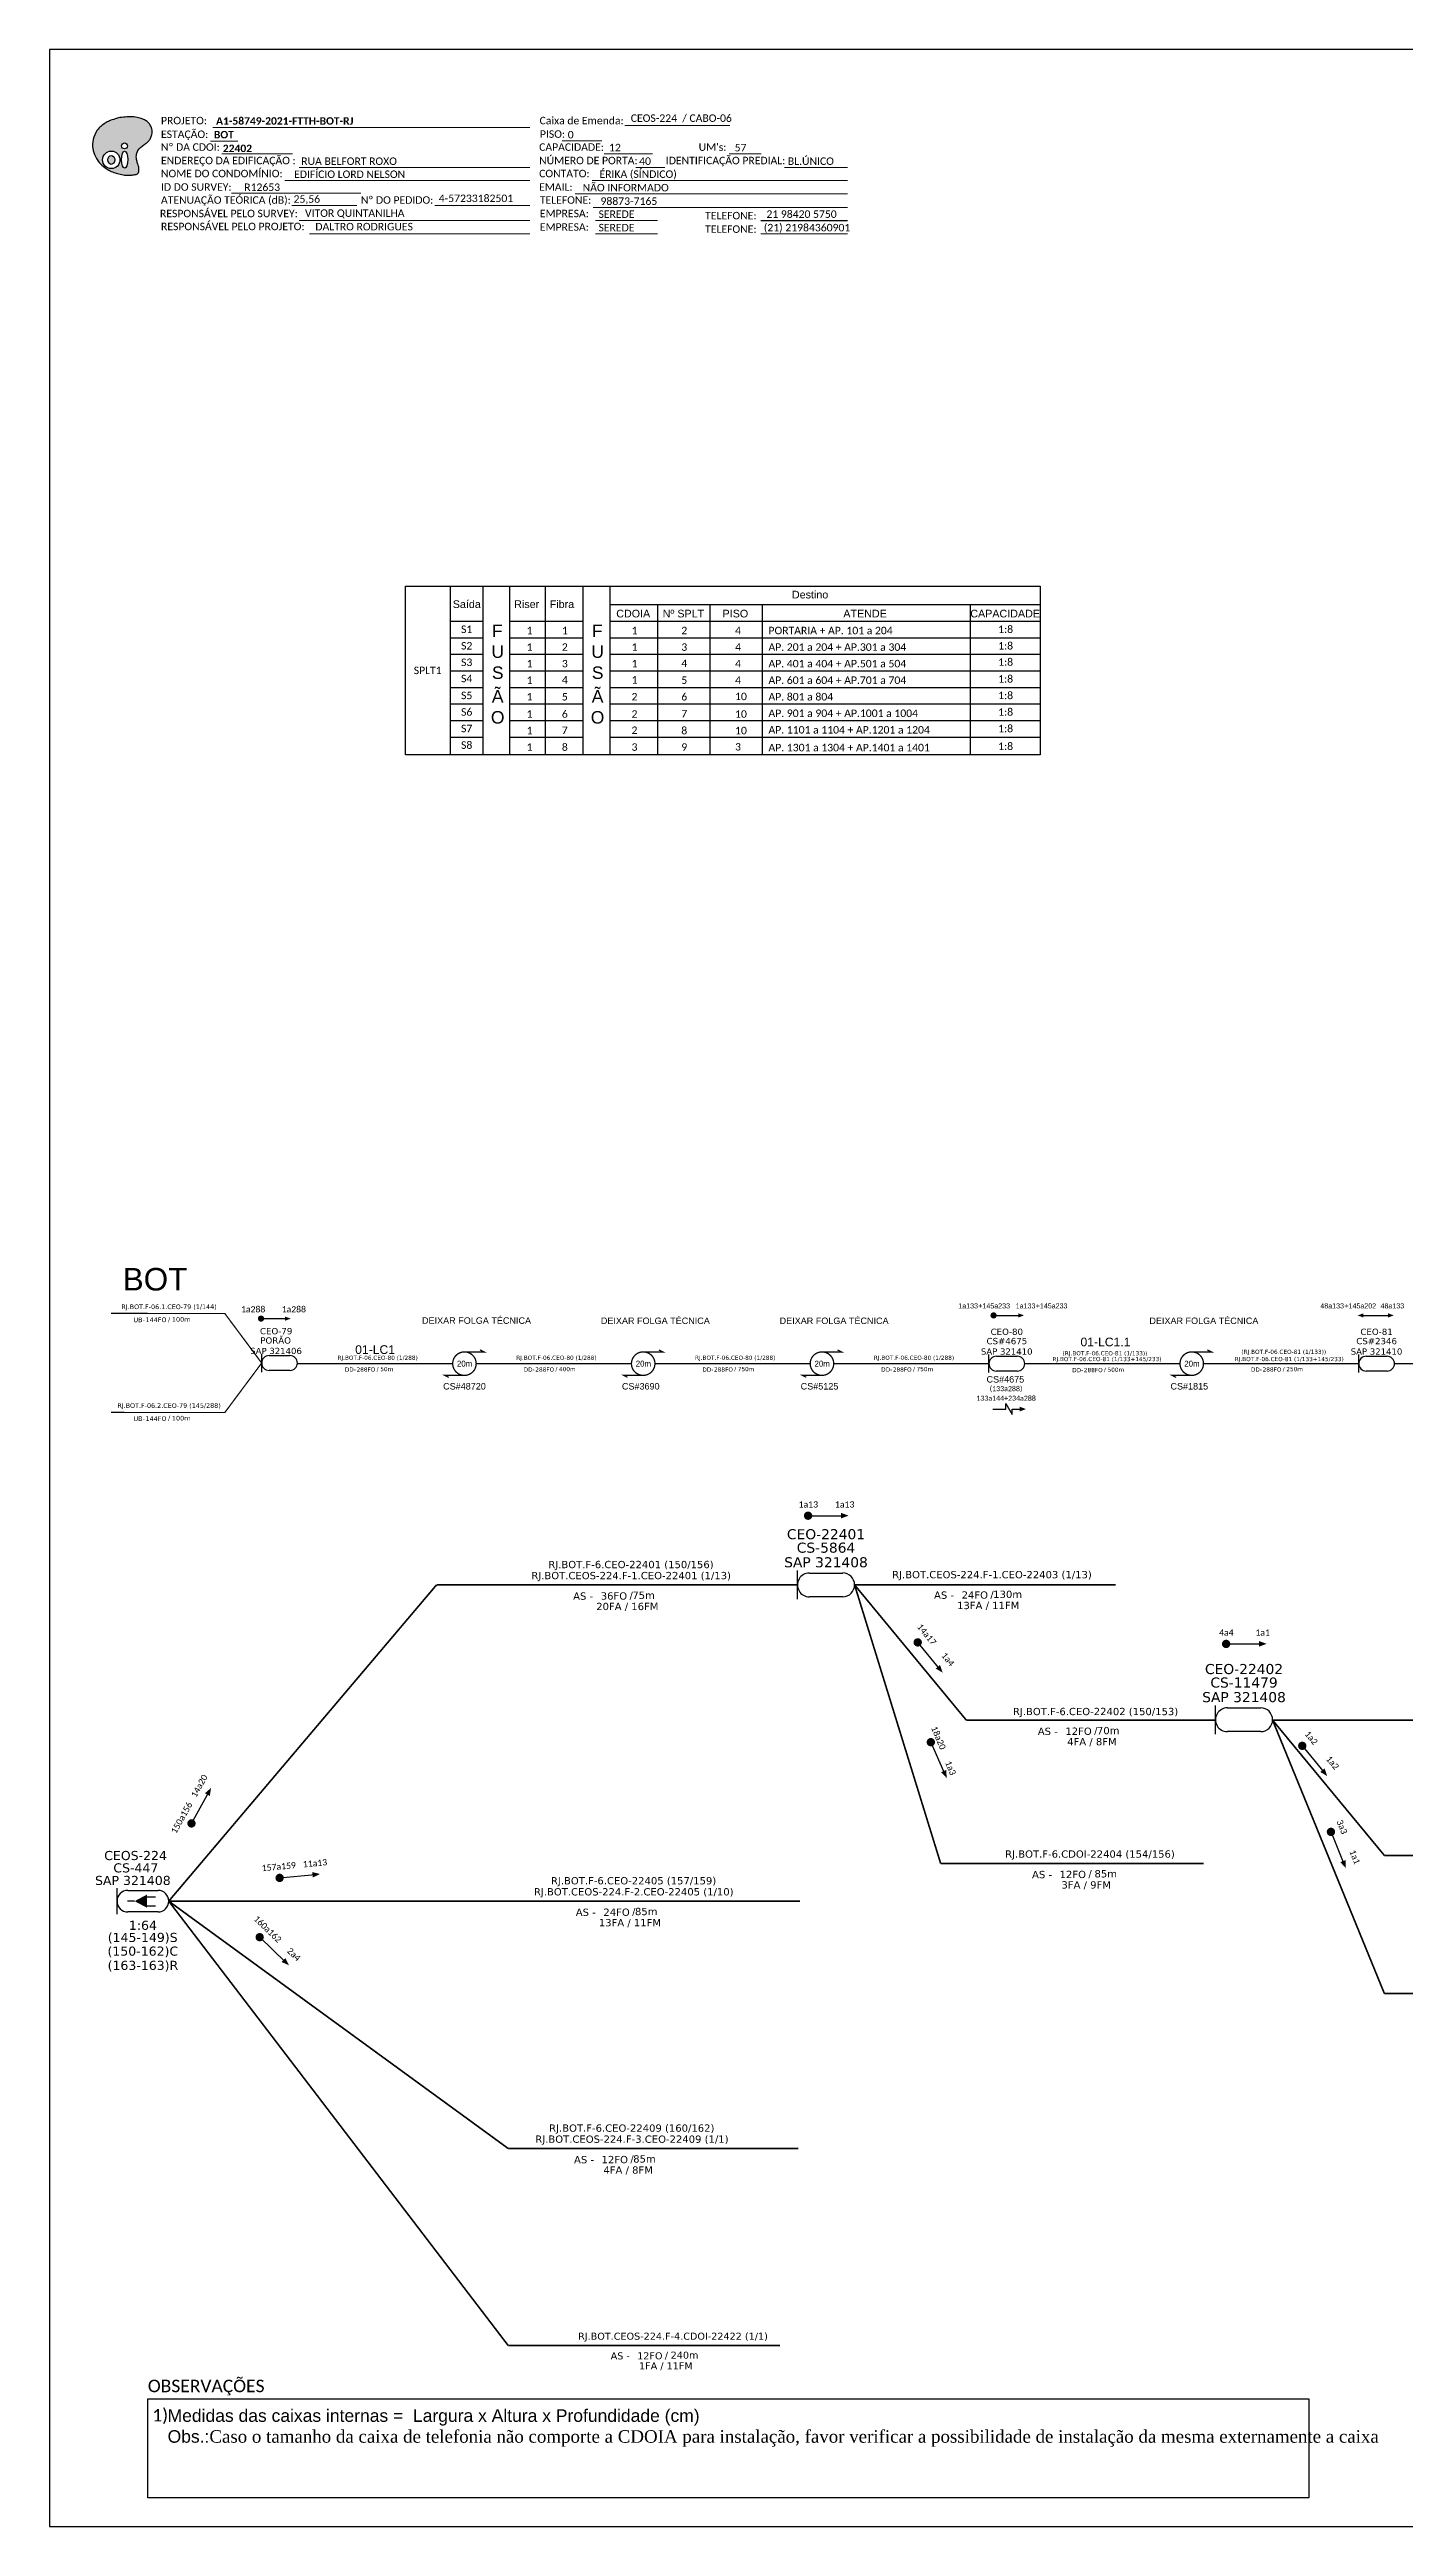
# Model space of a CAD drawing. Header units: metres. Extents: x -1286 to -445, y -500 to 94.
# Drawn here: x -1286 to -961, y -500 to 94 of the extents above; entities that cross this region are included whole.
import ezdxf
from ezdxf.enums import TextEntityAlignment as Align

# ---------------------------------------------------------------- set-up
doc = ezdxf.new("R2010")
doc.units = ezdxf.units.M
doc.linetypes.add('ARILSUPP', pattern=[2.98, 1.42, -0.71, 0.14, -0.71])
for name, color, linetype in [('20.4-CEO', 1, 'Continuous'), ('20.4-CEOS', 1, 'Continuous'), ('20.5-CABO AÉREO', 1, 'Continuous'), ('CABO OPTICO EXISTENTE', 5, 'Continuous'), ('CAP a instalar', 1, 'Continuous'), ('CEO', 1, 'Continuous'), ('LC1', 3, 'Continuous'), ('SETA', 7, 'Continuous')]:
    doc.layers.add(name, color=color, linetype=linetype)
doc.layers.add('40.1-ETIQUETAS', color=1, linetype='Continuous', lineweight=20)
doc.styles.add('ARIAL', font='arial.ttf')
doc.styles.add('siredit', font='verdana.ttf')
doc.styles.add('WMF-Calibri0', font='calibri.ttf')
doc.styles.add('WMF-Calibri1', font='calibrib.ttf')
doc.linetypes.add('FENCELINE1', pattern='A,0.25,-0.1,[133,ltypeshp.shx,S=0.1,R=0,X=-0.1,Y=0],-0.1,1', length=1.45)

# ---------------------------------------------------------------- blocks, each defined once
blk = doc.blocks.new('OI')
h = blk.add_hatch(color=40)
edge = h.paths.add_edge_path()
edge.add_spline(control_points=[(4.35, -0.67), (3.92, -0.99), (3.26, -1.5), (2.81, -2.59), (2.9, -3.5), (3.06, -4.27), (3.31, -4.85), (3.37, -5.39), (3.4, -5.88), (3.2, -6.4), (2.54, -6.61), (1.65, -6.63), (0.55, -6.67), (-0.56, -6.42), (-1.61, -6.14), (-2.77, -5.61), (-3.92, -4.77), (-4.89, -3.7), (-5.34, -2.65), (-5.6, -1.94), (-5.85, -0.96), (-5.71, 0.47), (-5.1, 2.02), (-4.14, 3.02), (-3.3, 3.61), (-2.37, 4.16), (-1.36, 4.44), (-0.56, 4.7), (0.79, 4.85), (2.24, 4.97), (3.79, 4.57), (4.67, 4.21), (5.44, 3.65), (5.76, 2.99), (6.03, 2.21), (6.01, 1.46), (5.72, 0.64), (5.31, 0.08), (4.88, -0.38), (4.51, -0.55), (4.35, -0.67)], knot_values=[0, 0, 0, 0, 1.60434, 2.417191, 3.427595, 4.282808, 4.776746, 5.304182, 5.888771, 6.258406, 6.858137, 7.79129, 8.986195, 10.124242, 11.187857, 12.242908, 13.953784, 15.414161, 16.515391, 17.349188, 17.675853, 19.552021, 21.515531, 22.568638, 23.63245, 24.621084, 25.782718, 26.745347, 27.142653, 29.870543, 31.004649, 31.921532, 32.709589, 33.801391, 34.042471, 35.192333, 35.971461, 36.628871, 37.254359, 37.836911, 37.836911, 37.836911, 37.836911], degree=3, periodic=0)
h.paths.add_polyline_path([(1.13, -0.87, -1), (-0.04, -0.87, -1)], flags=16)
edge = h.paths.add_edge_path(flags=16)
edge.add_ellipse((0.56, -3.59), major_axis=(-0.02, 1.71), ratio=0.361305, start_angle=0, end_angle=360)
h.paths.add_polyline_path([(-0.36, -3.62, -1), (-3.8, -3.62, -1)], flags=16)
edge = h.paths.add_edge_path(flags=0)
edge.add_ellipse((-2.08, -3.62), major_axis=(0, 0.885), ratio=0.758294, start_angle=0, end_angle=360)
at = {"color": 40}
for centre, radius in [((-2.08, -3.62), 1.72), ((0.54, -0.87), 0.587)]:
    blk.add_circle(centre, radius, dxfattribs=at)
blk.add_ellipse((-2.08, -3.62), major_axis=(0, 0.885), ratio=0.758294, start_param=-3.141592653589792, end_param=3.141592653589792, dxfattribs=at)
blk.add_ellipse((0.56, -3.59), major_axis=(-0.02, 1.71), ratio=0.361305, dxfattribs=at)
at = {"color": 40, "start_tangent": (-0.800898, -0.598801), "end_tangent": (-0.800898, -0.598801)}
blk.add_spline([(4.35, -0.67), (3.2, -1.78), (2.9, -2.54), (2.92, -3.55), (3.12, -4.38), (3.28, -4.85), (3.37, -5.37), (3.35, -5.95), (3.2, -6.29), (2.66, -6.55), (1.73, -6.63), (0.54, -6.62), (-0.58, -6.41), (-1.6, -6.11), (-2.56, -5.67), (-3.95, -4.67), (-4.89, -3.56), (-5.37, -2.56), (-5.64, -1.78), (-5.72, -1.46), (-5.63, 0.42), (-4.84, 2.22), (-4.13, 2.99), (-3.27, 3.62), (-2.4, 4.09), (-1.3, 4.47), (-0.37, 4.72), (0.02, 4.77), (2.75, 4.8), (3.85, 4.53), (4.69, 4.16), (5.31, 3.68), (5.85, 2.73), (5.93, 2.5), (5.94, 1.35), (5.67, 0.62), (5.29, 0.08), (4.84, -0.36), (4.35, -0.67)], degree=3, dxfattribs=at)

msp = doc.modelspace()

# ---------------------------------------------------------------- linework, layer by layer
for p, q in [((-1200.73, -34.52), (-1048.62, -34.52)), ((-1200.73, -74.93), (-1200.73, -34.52)), ((-1190.07, -34.52), (-1190.07, -74.93)), ((-1182.19, -34.52), (-1182.19, -74.93)), ((-1175.72, -74.93), (-1175.72, -34.52)), ((-1167.26, -34.52), (-1167.26, -74.93)), ((-1158.25, -34.52), (-1158.25, -74.93)), ((-1151.77, -34.52), (-1151.77, -74.93)), ((-1048.62, -34.52), (-1048.62, -74.93)), ((-1151.77, -38.93), (-1048.62, -38.93)), ((-1140.37, -38.93), (-1140.37, -74.93)), ((-1127.79, -38.93), (-1127.79, -74.93)), ((-1115.25, -38.93), (-1115.25, -74.93)), ((-1065.41, -38.93), (-1065.41, -74.93)), ((-1190.07, -42.9), (-1182.19, -42.9)), ((-1190.07, -46.87), (-1182.19, -46.87)), ((-1175.72, -42.9), (-1158.25, -42.9)), ((-1175.72, -46.87), (-1158.25, -46.87)), ((-1151.77, -42.9), (-1048.62, -42.9)), ((-1151.77, -46.87), (-1048.62, -46.87)), ((-1190.07, -50.84), (-1182.19, -50.84)), ((-1175.72, -50.84), (-1158.25, -50.84)), ((-1151.77, -50.84), (-1048.62, -50.84)), ((-1190.07, -54.81), (-1182.19, -54.81)), ((-1190.07, -58.77), (-1182.19, -58.77)), ((-1175.72, -54.81), (-1158.25, -54.81)), ((-1175.72, -58.77), (-1158.25, -58.77)), ((-1151.77, -54.81), (-1048.62, -54.81)), ((-1151.77, -58.77), (-1048.62, -58.77)), ((-1190.07, -62.74), (-1182.19, -62.74)), ((-1175.72, -62.74), (-1158.25, -62.74)), ((-1151.77, -62.74), (-1048.62, -62.74)), ((-1190.07, -66.71), (-1182.19, -66.71)), ((-1190.07, -70.68), (-1182.19, -70.68)), ((-1175.72, -66.71), (-1158.25, -66.71)), ((-1175.72, -70.68), (-1158.25, -70.68)), ((-1151.77, -66.71), (-1048.62, -66.71)), ((-1151.77, -70.68), (-1048.62, -70.68)), ((-1048.62, -74.93), (-1200.73, -74.93))]:
    msp.add_line(p, q)
at = {"color": 0}
for p, q in [((-1262.5, -469.23), (-984.25, -469.23)), ((-1262.5, -492.93), (-1262.5, -469.23)), ((-984.25, -469.23), (-984.25, -492.93)), ((-984.25, -492.93), (-1262.5, -492.93))]:
    msp.add_line(p, q, dxfattribs=at)
msp.add_lwpolyline([(-1286.07, -499.81), (-445.07, -499.81), (-445.07, 94.19), (-1286.07, 94.19)], close=True)
at = {"color": 7, "lineweight": 0}
for points in [[(-1247.47, 72.24), (-1240.92, 72.24)], [(-1246.96, 75.52), (-1170.98, 75.52)], [(-1163.19, 72.28), (-1153.71, 72.28)], [(-1148.15, 76.01), (-1123.01, 76.01)], [(-1244.81, 69.17), (-1227.84, 69.17)], [(-1226.24, 65.93), (-1170.98, 65.93)], [(-1153.14, 69.17), (-1141.52, 69.17)], [(-1145.56, 65.93), (-1138.61, 65.93)], [(-1123.2, 69.17), (-1115.53, 69.17)], [(-1109.86, 65.93), (-1094.82, 65.93)], [(-1242.49, 59.75), (-1211.44, 59.75)], [(-1229.65, 62.82), (-1170.98, 62.82)], [(-1160.06, 59.58), (-1094.8, 59.58)], [(-1156.02, 62.82), (-1094.8, 62.82)], [(-1227.96, 56.79), (-1212.45, 56.79)], [(-1193.73, 56.79), (-1170.96, 56.79)], [(-1155.78, 56.34), (-1094.8, 56.34)], [(-1226.24, 53.23), (-1170.98, 53.23)], [(-1223.75, 49.99), (-1170.98, 49.99)], [(-1155.17, 53.23), (-1140.37, 53.23)], [(-1155.17, 49.99), (-1140.37, 49.99)], [(-1115.57, 49.99), (-1094.8, 49.99)]]:
    msp.add_lwpolyline(points, dxfattribs=at)
at = {"color": 7}
for points in [[(-1115.57, 53.23), (-1094.8, 53.23)], [(-1059.78, -209.38), (-1053.84, -209.38)], [(-971.14, -209.38), (-965.2, -209.38)], [(-1056.88, -231.85), (-1056.88, -230.53), (-1055.31, -233.16), (-1055.31, -231.85)]]:
    msp.add_lwpolyline(points, dxfattribs=at)
for points, const_width in [([(-1235.75, -210.15, 1), (-1235.01, -210.15, 1)], 0.744), ([(-1060.15, -209.38, 1), (-1059.41, -209.38, 1)], 0.744), ([(-1186.62, -218.13, 1.000012), (-1186.62, -223.76, 0.999978)], 0.313), ([(-1143.77, -218.13, 1.000012), (-1143.77, -223.76, 0.999978)], 0.313), ([(-1100.92, -218.13, 1.000012), (-1100.92, -223.76, 0.999978)], 0.313), ([(-1012.28, -218.13, 1.000012), (-1012.28, -223.76, 0.999978)], 0.313), ([(-1252.29, -331.64, 1), (-1251.81, -330.77, 1)], 0.999), ([(-1231.41, -344.32, 1), (-1230.42, -344.22, 1)], 0.999), ([(-1236.06, -358.14, 1), (-1235.34, -358.83, 1)], 0.999)]:
    msp.add_lwpolyline(points, format="xyb", close=True, dxfattribs=dict(at, const_width=const_width))
at = {"color": 7, "const_width": 0.293}
for points in [[(-1186.62, -218.13), (-1181.93, -218.13), (-1182.87, -217.66)], [(-1143.77, -218.13), (-1139.08, -218.13), (-1140.02, -217.66)], [(-1100.92, -218.13), (-1096.23, -218.13), (-1097.17, -217.66)], [(-1012.28, -218.13), (-1007.59, -218.13), (-1008.53, -217.66)], [(-1186.62, -223.76), (-1191.31, -223.76), (-1190.37, -224.23)], [(-1143.77, -223.76), (-1148.46, -223.76), (-1147.52, -224.23)], [(-1100.92, -223.76), (-1105.61, -223.76), (-1104.67, -224.23)], [(-1012.28, -223.76), (-1016.97, -223.76), (-1016.03, -224.23)]]:
    msp.add_lwpolyline(points, dxfattribs=at)
for points, const_width in [([(-1104.74, -257.41, 1), (-1103.74, -257.41, 1)], 0.999), ([(-1078.16, -287.33, 1), (-1077.78, -288.26, 1)], 1), ([(-1004.54, -288.16, 1), (-1003.54, -288.16, 1)], 0.999), ([(-1075.02, -311.27, 1), (-1074.63, -312.19, 1)], 1), ([(-986.1, -312.21, 1), (-985.47, -312.98, 1)], 1), ([(-979.1, -332.77, 1), (-978.72, -333.69, 1)], 1)]:
    msp.add_lwpolyline(points, format="xyb", close=True, dxfattribs=dict(const_width=const_width))
at = {"layer": '20.4-CEO', "color": 7}
for p, q in [((-1233.43, -219.02), (-1228.44, -219.02)), ((-1228.44, -222.58), (-1233.43, -222.58))]:
    msp.add_line(p, q, dxfattribs=at)
at = {"layer": '20.4-CEO', "color": 7, "const_width": 0.298}
for points in [[(-1271.32, -208.9), (-1244.05, -208.93), (-1235.22, -220.8)], [(-1271.32, -232.65), (-1244.05, -232.66), (-1235.22, -220.8)]]:
    msp.add_lwpolyline(points, dxfattribs=at)
at = {"layer": '20.4-CEO', "color": 7}
msp.add_lwpolyline([(-1235.22, -222.95), (-1235.22, -218.65)], dxfattribs=at)
for centre, start, end in [((-1233.43, -220.8), 90, 270), ((-1228.44, -220.8), 270, 90)]:
    msp.add_arc(centre, 1.78, start, end, dxfattribs=at)
at = {"layer": '20.4-CEOS', "color": 7}
for p, q in [((-1059.1, -219.16), (-1054.1, -219.16)), ((-970.46, -219.16), (-965.46, -219.16)), ((-1054.1, -222.72), (-1059.1, -222.72)), ((-965.46, -222.72), (-970.46, -222.72)), ((-1267.3, -347.27), (-1260.07, -347.27)), ((-1260.07, -352.42), (-1267.3, -352.42))]:
    msp.add_line(p, q, dxfattribs=at)
for points in [[(-1060.88, -223.09), (-1060.88, -218.79)], [(-972.24, -223.09), (-972.24, -218.79)], [(-1269.88, -352.95), (-1269.88, -346.74)], [(-1265.68, -349.85), (-1267.42, -349.85)], [(-1262.83, -348.82), (-1260.64, -348.82)], [(-1262.83, -350.97), (-1260.64, -350.97)]]:
    msp.add_lwpolyline(points, dxfattribs=at)
msp.add_lwpolyline([(-1265.68, -349.85, 0, 3.18, 0), (-1262.7, -349.85, 3.18, 3.18, 0)], format="xyseb", dxfattribs=at)
for centre, radius, start, end in [((-1059.1, -220.94), 1.78, 90, 270), ((-1054.1, -220.94), 1.78, 270, 90), ((-970.46, -220.94), 1.78, 90, 270), ((-965.46, -220.94), 1.78, 270, 90), ((-1267.3, -349.85), 2.58, 90, 270), ((-1260.07, -349.85), 2.58, 270, 90)]:
    msp.add_arc(centre, radius, start, end, dxfattribs=at)
at = {"layer": '20.5-CABO AÉREO', "color": 7, "ltscale": 8, "const_width": 0.298}
for points in [[(-1226.66, -220.94), (-1189.44, -220.94)], [(-1183.81, -220.94), (-1146.58, -220.94)], [(-1140.96, -220.94), (-1103.73, -220.94)], [(-1098.1, -220.94), (-1060.88, -220.94)], [(-1052.32, -220.94), (-1015.09, -220.94)], [(-1009.46, -220.94), (-972.24, -220.94)], [(-963.68, -220.94), (-926.46, -220.94)]]:
    msp.add_lwpolyline(points, dxfattribs=at)
at = {"layer": 'CAP a instalar', "color": 7, "linetype": 'Continuous'}
for p, q in [((-1106.79, -277.44), (-1106.79, -270.57)), ((-1103.94, -271.16), (-1095.95, -271.16)), ((-1095.95, -276.85), (-1103.94, -276.85))]:
    msp.add_line(p, q, dxfattribs=at)
at = {"layer": 'CAP a instalar', "color": 5, "linetype": 'Continuous'}
for p, q in [((-1006.59, -309.78), (-1006.59, -302.91)), ((-1003.74, -303.5), (-995.75, -303.5)), ((-995.75, -309.19), (-1003.74, -309.19))]:
    msp.add_line(p, q, dxfattribs=at)
at = {"layer": 'CAP a instalar', "color": 7, "linetype": 'FENCELINE1', "ltscale": 6, "const_width": 0.4}
for points in [[(-1193.31, -274.01), (-1257.5, -349.85)], [(-1193.31, -274.01), (-1106.79, -274.01)], [(-1093.1, -274), (-1072.47, -340.79)], [(-1093.1, -274.01), (-1030.51, -274)], [(-1093.1, -274.01), (-1066.31, -306.45)], [(-1066.31, -306.45), (-1006.59, -306.45)], [(-992.9, -306.44), (-966.11, -338.88)], [(-992.9, -306.44), (-910.77, -306.44)], [(-1072.47, -340.79), (-1009.39, -340.79)], [(-966.11, -338.88), (-910.76, -338.88)], [(-1257.5, -349.85), (-1106.17, -349.84)], [(-1257.5, -349.85), (-1176.13, -456.41)], [(-1176.13, -409.16), (-1257.5, -349.85)], [(-1176.13, -409.16), (-1106.6, -409.16)], [(-1176.13, -456.41), (-1110.98, -456.41)]]:
    msp.add_lwpolyline(points, dxfattribs=at)
at = {"layer": 'CAP a instalar', "linetype": 'FENCELINE1', "ltscale": 6, "const_width": 0.4}
msp.add_lwpolyline([(-992.9, -306.44), (-966.11, -371.98)], dxfattribs=at)
at = {"layer": 'CAP a instalar', "color": 1, "linetype": 'FENCELINE1', "ltscale": 6, "const_width": 0.4}
msp.add_lwpolyline([(-966.11, -371.98), (-910.76, -371.98)], dxfattribs=at)
at = {"layer": 'CAP a instalar', "color": 7, "linetype": 'Continuous'}
for centre, start_param, end_param in [((-1103.94, -274.01), 6.283185, 9.424778), ((-1095.95, -274), 3.141593, 6.283185)]:
    msp.add_ellipse(centre, major_axis=(0, 2.85), ratio=1, start_param=start_param, end_param=end_param, dxfattribs=at)
at = {"layer": 'CAP a instalar', "color": 5, "linetype": 'Continuous'}
for centre, start_param, end_param in [((-1003.74, -306.35), 6.283185, 9.424778), ((-995.75, -306.34), 3.141593, 6.283185)]:
    msp.add_ellipse(centre, major_axis=(0, 2.85), ratio=1, start_param=start_param, end_param=end_param, dxfattribs=at)
at = {"layer": 'SETA', "color": 7}
for points in [[(-1235.38, -210.15), (-1228.9, -210.15)], [(-1059.97, -231.85), (-1056.88, -231.85)], [(-1055.31, -231.85), (-1052.93, -231.85)], [(-1252.05, -331.2), (-1247.89, -323.69)], [(-1230.91, -344.27), (-1222.37, -343.47)], [(-1235.7, -358.48), (-1229.52, -364.44)]]:
    msp.add_lwpolyline(points, dxfattribs=at)
at = {"layer": 'SETA'}
for points in [[(-1104.24, -257.41), (-1095.66, -257.41)], [(-1078.18, -287.54), (-1072.71, -294.18)], [(-1004.04, -288.16), (-995.46, -288.16)], [(-1074.95, -311.43), (-1071.75, -318.66)], [(-985.99, -312.35), (-980.53, -318.99)], [(-979.03, -332.93), (-975.79, -340.89)]]:
    msp.add_lwpolyline(points, dxfattribs=at)
at = {"layer": 'SETA', "color": 7}
for points in [[(-1229.62, -209.66), (-1228.25, -210.14), (-1229.61, -210.65)], [(-1053.84, -208.88), (-1052.47, -209.37), (-1053.84, -209.88)], [(-971.14, -209.88), (-972.51, -209.39), (-971.14, -208.88)], [(-965.2, -208.88), (-963.84, -209.37), (-965.2, -209.88)], [(-1053.5, -231.29), (-1052, -231.84), (-1053.5, -232.39)], [(-1248.82, -323.97), (-1247.35, -322.69), (-1247.65, -324.61)], [(-1223.12, -342.86), (-1221.23, -343.35), (-1222.99, -344.18)], [(-1229.54, -363.48), (-1228.69, -365.22), (-1230.47, -364.43)]]:
    msp.add_solid(points, dxfattribs=at)
at = {"layer": 'SETA'}
for points in [[(-1096.35, -256.73), (-1094.52, -257.4), (-1096.35, -258.06)], [(-996.15, -287.48), (-994.32, -288.14), (-996.15, -288.81)], [(-1072.63, -293.22), (-1071.98, -295.05), (-1073.66, -294.06)], [(-1071.14, -318.39), (-1071.01, -320.34), (-1072.36, -318.93)], [(-980.44, -318.02), (-979.8, -319.86), (-981.47, -318.87)], [(-975.42, -340), (-975.34, -341.95), (-976.65, -340.5)]]:
    msp.add_solid(points, dxfattribs=at)

# ---------------------------------------------------------------- block references
at = {"color": 7, "xscale": 1.213923925163967, "yscale": 1.213923925163967, "zscale": 1.213923925163967, "rotation": 0.1532896023949059}
msp.add_blockref('OI', (-1268.76, 72.14), dxfattribs=at)

# ---------------------------------------------------------------- texts
at = {"color": 7, "lineweight": 0, "style": 'WMF-Calibri0'}
for s, height, p in [('PROJETO:', 1.793, (-1259.36, 76.26)), ('Caixa de Emenda:', 1.7927, (-1168.6, 76.26)), ('ESTAÇÃO:', 1.793, (-1259.36, 72.98)), ('Nº DA CDOI:', 1.7927, (-1259.36, 69.91)), ('CAPACIDADE:', 1.7927, (-1168.71, 69.91)), ('PISO:', 1.793, (-1168.53, 73.03)), ("UM's:", 1.793, (-1130.47, 69.91)), ('ENDEREÇO DA EDIFICAÇÃO :', 1.7927, (-1259.36, 66.68)), ('NOME DO CONDOMÍNIO:', 1.7927, (-1259.36, 63.56)), ('CONTATO:', 1.793, (-1168.71, 63.56)), ('NÚMERO DE PORTA:', 1.7927, (-1168.71, 66.68)), ('IDENTIFICAÇÃO PREDIAL:', 1.7927, (-1138.34, 66.68)), ('ATENUAÇÃO TEÓRICA (dB):', 1.7927, (-1259.36, 57.21)), ('ID DO SURVEY:', 1.7927, (-1259.36, 60.33)), ('EMAIL:', 1.793, (-1168.71, 60.33)), ('RESPONSÁVEL PELO SURVEY:', 1.7927, (-1259.6, 53.98)), ('Nº DO PEDIDO:', 1.7927, (-1211.44, 57.21)), ('TELEFONE:', 1.793, (-1168.53, 57.21)), ('EMPRESA:', 1.793, (-1168.53, 53.98)), ('TELEFONE:', 1.793, (-1128.93, 53.47)), ('RESPONSÁVEL PELO PROJETO:', 1.7927, (-1259.36, 50.87)), ('EMPRESA:', 1.793, (-1168.53, 50.74)), ('TELEFONE:', 1.793, (-1128.93, 50.24))]:
    msp.add_text(s, height=height, dxfattribs=at).set_placement(p)
at = {"color": 7}
for s, height, style, p in [('A1-58749-2021-FTTH-BOT-RJ', 1.7927, 'WMF-Calibri1', (-1246.16, 76.17)), ('CEOS-224  / CABO-06', 1.7927, 'WMF-Calibri0', (-1146.75, 76.85)), ('BOT', 1.793, 'WMF-Calibri1', (-1246.68, 72.89)), ('0', 1.79, 'WMF-Calibri0', (-1161.84, 72.88)), ('12', 1.793, 'WMF-Calibri0', (-1151.96, 69.79)), ('57', 1.793, 'WMF-Calibri0', (-1121.85, 69.77)), ('EDIFÍCIO LORD NELSON', 1.7927, 'WMF-Calibri0', (-1227.45, 63.39)), ('RUA BELFORT ROXO ', 1.7927, 'WMF-Calibri0', (-1225.73, 66.52)), ('ÉRIKA (SÍNDICO)', 1.7927, 'WMF-Calibri0', (-1154.25, 63.42)), ('40', 1.793, 'WMF-Calibri0', (-1144.74, 66.53)), ('BL.ÚNICO', 1.793, 'WMF-Calibri0', (-1109.1, 66.53)), ('R12653', 1.793, 'WMF-Calibri0', (-1239.4, 60.28)), ('4-57233182501', 1.7927, 'WMF-Calibri0', (-1192.78, 57.62)), ('NÃO INFORMADO', 1.7927, 'WMF-Calibri0', (-1158.28, 60.18)), ('25,56', 1.793, 'WMF-Calibri0', (-1227.58, 57.45)), ('VITOR QUINTANILHA', 1.7927, 'WMF-Calibri0', (-1224.84, 54.07)), ('SEREDE', 1.793, 'WMF-Calibri0', (-1154.47, 53.83)), ('98873-7165', 1.793, 'WMF-Calibri0', (-1154, 56.94)), (' 21 98420 5750', 1.7927, 'WMF-Calibri0', (-1114.86, 53.83)), ('DALTRO RODRIGUES', 1.7927, 'WMF-Calibri0', (-1222.35, 50.83)), ('SEREDE', 1.793, 'WMF-Calibri0', (-1154.47, 50.59)), ('(21) 21984360901', 1.7927, 'WMF-Calibri0', (-1114.86, 50.59)), ('1', 1.79, 'WMF-Calibri0', (-1171.72, -46.03)), ('1', 1.79, 'WMF-Calibri0', (-1163.26, -46.03)), ('1', 1.79, 'WMF-Calibri0', (-1146.56, -46.03)), ('2', 1.79, 'WMF-Calibri0', (-1134.63, -46.03)), ('4', 1.79, 'WMF-Calibri0', (-1121.75, -46.03)), ('PORTARIA + AP. 101 a 204', 1.7927, 'WMF-Calibri0', (-1113.74, -46.03)), ('1', 1.79, 'WMF-Calibri0', (-1171.72, -50)), ('1', 1.79, 'WMF-Calibri0', (-1171.72, -53.97)), ('2', 1.79, 'WMF-Calibri0', (-1163.26, -50)), ('3', 1.79, 'WMF-Calibri0', (-1163.26, -53.97)), ('1', 1.79, 'WMF-Calibri0', (-1146.56, -50)), ('1', 1.79, 'WMF-Calibri0', (-1146.56, -53.97)), ('4', 1.79, 'WMF-Calibri0', (-1134.63, -53.89)), ('3', 1.79, 'WMF-Calibri0', (-1134.63, -50)), ('4', 1.79, 'WMF-Calibri0', (-1121.75, -50)), ('4', 1.79, 'WMF-Calibri0', (-1121.75, -53.97)), ('AP. 201 a 204 + AP.301 a 304', 1.7927, 'WMF-Calibri0', (-1113.74, -50)), ('AP. 401 a 404 + AP.501 a 504', 1.7927, 'WMF-Calibri0', (-1113.74, -53.97)), ('1', 1.79, 'WMF-Calibri0', (-1171.72, -57.94)), ('4', 1.79, 'WMF-Calibri0', (-1163.26, -57.86)), ('1', 1.79, 'WMF-Calibri0', (-1146.56, -57.86)), ('5', 1.79, 'WMF-Calibri0', (-1134.63, -57.94)), ('4', 1.79, 'WMF-Calibri0', (-1121.75, -57.94)), ('AP. 601 a 604 + AP.701 a 704', 1.7927, 'WMF-Calibri0', (-1113.74, -57.94)), ('1', 1.79, 'WMF-Calibri0', (-1171.72, -61.91)), ('1', 1.79, 'WMF-Calibri0', (-1171.72, -66.05)), ('5', 1.79, 'WMF-Calibri0', (-1163.26, -61.91)), ('6', 1.79, 'WMF-Calibri0', (-1163.26, -66.05)), ('2', 1.79, 'WMF-Calibri0', (-1146.56, -61.91)), ('2', 1.79, 'WMF-Calibri0', (-1146.56, -66.05)), ('6', 1.79, 'WMF-Calibri0', (-1134.63, -61.91)), ('7', 1.79, 'WMF-Calibri0', (-1134.63, -65.97)), ('10', 1.793, 'WMF-Calibri0', (-1121.75, -61.83)), ('10', 1.793, 'WMF-Calibri0', (-1121.75, -66.05)), ('AP. 801 a 804', 1.7927, 'WMF-Calibri0', (-1113.74, -61.91)), ('AP. 901 a 904 + AP.1001 a 1004', 1.7927, 'WMF-Calibri0', (-1113.74, -65.87)), ('1', 1.79, 'WMF-Calibri0', (-1171.72, -70.02)), ('7', 1.79, 'WMF-Calibri0', (-1163.26, -69.94)), ('2', 1.79, 'WMF-Calibri0', (-1146.56, -69.94)), ('8', 1.79, 'WMF-Calibri0', (-1134.63, -70.02)), ('10', 1.793, 'WMF-Calibri0', (-1121.75, -70.02)), ('AP. 1101 a 1104 + AP.1201 a 1204', 1.7927, 'WMF-Calibri0', (-1113.74, -69.84)), ('1', 1.79, 'WMF-Calibri0', (-1171.72, -73.98)), ('8', 1.79, 'WMF-Calibri0', (-1163.26, -73.98)), ('3', 1.79, 'WMF-Calibri0', (-1146.56, -73.98)), ('9', 1.79, 'WMF-Calibri0', (-1134.63, -73.98)), ('3', 1.79, 'WMF-Calibri0', (-1121.75, -73.91)), ('AP. 1301 a 1304 + AP.1401 a 1401', 1.7927, 'WMF-Calibri0', (-1113.74, -74.1)), ('BOT', 5.403, 'ARIAL', (-1268.54, -203.4))]:
    msp.add_text(s, height=height, dxfattribs=dict(at, style=style)).set_placement(p)
at = {"color": 7, "style": 'WMF-Calibri1'}
msp.add_text('22402', height=1.793, dxfattribs=at).set_placement((-1241.03, 69.6), align=Align.CENTER)
at = {"style": 'ARIAL'}
for s, p in [('Destino', (-1103.76, -36.52)), ('Saída', (-1186.05, -38.81)), ('Riser', (-1171.7, -38.81)), ('Fibra', (-1163.24, -38.81)), ('CDOIA', (-1146.16, -41.07)), ('Nº SPLT', (-1134.13, -41.07)), ('PISO', (-1121.67, -41.07)), ('ATENDE', (-1090.58, -41.07)), ('CAPACIDADE', (-1057.01, -41.07))]:
    msp.add_text(s, height=1.84, dxfattribs=at).set_placement(p, align=Align.MIDDLE_CENTER)
at = {"linetype": 'Continuous', "style": 'ARIAL'}
for s, p in [('F', (-1180, -46.7)), ('F', (-1156.06, -46.7)), ('U', (-1180.15, -51.7)), ('U', (-1156.21, -51.7)), ('Ã', (-1180.05, -62.4)), ('S', (-1180.03, -56.75)), ('Ã', (-1156.1, -62.4)), ('S', (-1156.09, -56.75)), ('O', (-1180.28, -67.45)), ('O', (-1156.34, -67.45))]:
    msp.add_text(s, height=3, dxfattribs=at).set_placement(p)
at = {"color": 7, "style": 'ARIAL'}
for s, height, p in [('DEIXAR FOLGA TÉCNICA', 1.5511, (-1196.78, -211.39)), ('DEIXAR FOLGA TÉCNICA', 1.5511, (-1153.92, -211.44)), ('DEIXAR FOLGA TÉCNICA', 1.5511, (-1111.07, -211.44)), ('DEIXAR FOLGA TÉCNICA', 1.5511, (-1022.43, -211.44)), ('CS#48720', 1.551, (-1191.73, -227.15)), ('CS#3690', 1.551, (-1148.87, -227.15)), ('CS#5125', 1.551, (-1106.02, -227.15)), ('CS#4675', 1.551, (-1061.47, -225.48)), ('CS#1815', 1.551, (-1017.38, -227.15))]:
    msp.add_text(s, height=height, rotation=359.98667, dxfattribs=at).set_placement(p)
at = {"color": 7}
for p in [(-1188.41, -221.65), (-1145.55, -221.65), (-1102.7, -221.65), (-1014.06, -221.65)]:
    msp.add_text('20m', height=1.407, dxfattribs=at).set_placement(p)
at = {"style": 'WMF-Calibri0'}
msp.add_text('OBSERVAÇÕES', height=3, dxfattribs=at).set_placement((-1262.52, -467.61))
at = {"color": 7, "attachment_point": 5}
for s, insert, char_height, width, rotation in [('{\\fCalibri|b0|i0|c0|p34;\\C256;1a288}', (-1237.26, -207.91), 1.489, 109.9182, 359.91656), ('{\\fCalibri|b0|i0|c0|p34;\\C256;1a288}', (-1227.51, -207.91), 1.489, 109.9182, 359.91656), ('\\C7;\\fCalibri|b0|i0|c0|p34;14a20', (-1250.17, -322.22), 1.4978, 25.3213, 61.05202), ('\\C7;\\fCalibri|b0|i0|c0|p34;150a156', (-1254.39, -329.85), 1.4978, 25.3213, 61.05202), ('\\C7;\\fCalibri|b0|i0|c0|p34;157a159', (-1231.12, -341.57), 1.4978, 25.3213, 5.36735), ('\\C7;\\fCalibri|b0|i0|c0|p34;11a13', (-1222.44, -340.76), 1.4978, 25.3213, 5.36735), ('\\C7;\\fCalibri|b0|i0|c0|p34;160a162', (-1233.79, -356.57), 1.4978, 25.3213, 316.05007), ('\\C7;\\fCalibri|b0|i0|c0|p34;2a4', (-1227.51, -362.62), 1.4978, 25.3213, 316.05007)]:
    msp.add_mtext(s, dxfattribs=dict(at, insert=insert, char_height=char_height, width=width, rotation=rotation))
at = {"char_height": 1.4978, "width": 25.3213, "attachment_point": 5}
for s, insert in [('\\C7;\\fCalibri|b0|i0|c0|p34;1a13', (-1104.19, -254.71)), ('\\C7;\\fCalibri|b0|i0|c0|p34;1a13', (-1095.48, -254.71)), ('\\C7;\\fCalibri|b0|i0|c0|p34;4a4', (-1003.99, -285.45)), ('\\C7;\\fCalibri|b0|i0|c0|p34;1a1', (-995.28, -285.45))]:
    msp.add_mtext(s, dxfattribs=dict(at, insert=insert))
at = {"char_height": 1.5, "width": 25.3588, "attachment_point": 5}
for s, insert, rotation in [('\\fCalibri|b0|i0|c0|p34;14a17', (-1075.81, -285.89), 309.47448), ('\\fCalibri|b0|i0|c0|p34;1a4', (-1070.72, -291.85), 309.47448), ('\\fCalibri|b0|i0|c0|p34;18a20', (-1072.98, -310.68), 292.68589), ('\\fCalibri|b0|i0|c0|p34;1a2', (-983.62, -310.69), 309.41479), ('\\fCalibri|b0|i0|c0|p34;1a3', (-1070.08, -317.92), 292.68589), ('\\fCalibri|b0|i0|c0|p34;1a2', (-978.53, -316.66), 309.41479), ('\\fCalibri|b0|i0|c0|p34;3a3', (-976.27, -332.05), 292.15708), ('\\fCalibri|b0|i0|c0|p34;1a1', (-973.19, -339.26), 292.15708)]:
    msp.add_mtext(s, dxfattribs=dict(at, insert=insert, rotation=rotation))
at = {"char_height": 3, "width": 277.1819, "attachment_point": 1}
for s, insert, style in [('1)', (-1261.44, -471.63), 'WMF-Calibri0'), ('Medidas das caixas internas =  Largura x Altura x Profundidade (cm)\\PObs.:{\\fTimes New Roman|b0|i0|c0|p16;Caso o tamanho da caixa de telefonia não comporte a CDOIA para instalação, favor verificar a possibilidade de instalação da mesma externamente a caixa}', (-1257.77, -471.72), 'ARIAL')]:
    msp.add_mtext(s, dxfattribs=dict(at, insert=insert, style=style))
at = {"color": 7, "lineweight": 0, "style": 'WMF-Calibri0', "flags": 8}
for tag, p, s in [('S1', (-1187.43, -45.72), 'S1'), ('1:8', (-1058.69, -45.72), '1:8'), ('S2', (-1187.43, -49.69), 'S2'), ('S3', (-1187.43, -53.65), 'S3'), ('1:8', (-1058.69, -49.69), '1:8'), ('1:8', (-1058.69, -53.58), '1:8'), ('SPLT1', (-1198.77, -55.59), 'XX'), ('S4', (-1187.43, -57.54), 'S4'), ('1:8', (-1058.69, -57.62), '1:8'), ('S5', (-1187.43, -61.59), 'S5'), ('S6', (-1187.43, -65.56), 'S6'), ('1:8', (-1058.69, -61.59), '1:8'), ('1:8', (-1058.69, -65.56), '1:8'), ('S7', (-1187.43, -69.53), 'S7'), ('1:8', (-1058.69, -69.53), '1:8'), ('S8', (-1187.43, -73.5), 'S8'), ('1:8', (-1058.69, -73.78), '1:8')]:
    msp.add_attdef(tag, p, s, height=1.793, dxfattribs=at)
at = {"layer": '20.4-CEO', "color": 7, "style": 'siredit'}
for s, height, p in [('CEO-79', 1.509, (-1231.75, -213.15)), ('          SAP 321406', 1.489, (-1235.02, -217.9)), ('PORÃO', 1.509, (-1231.88, -215.39))]:
    msp.add_text(s, height=height, dxfattribs=at).set_placement(p, align=Align.MIDDLE_CENTER)
at = {"layer": '20.4-CEOS', "color": 7, "style": 'siredit'}
for s, height, p in [('SAP 321410', 1.489, (-1056.63, -218.04)), ('CS#4675', 1.509, (-1056.59, -215.53)), ('SAP 321410', 1.489, (-967.99, -218.04)), ('CS#2346', 1.509, (-967.96, -215.53))]:
    msp.add_text(s, height=height, dxfattribs=at).set_placement(p, align=Align.MIDDLE_CENTER)
for s, p in [('CEO-22401', (-1099.95, -260.64)), ('CS-5864', (-1099.95, -263.87)), ('SAP 321408', (-1099.95, -267.37))]:
    msp.add_text(s, height=2.413, rotation=0.01293, dxfattribs=at).set_placement(p, align=Align.TOP_CENTER)
at = {"layer": '20.4-CEOS', "color": 5, "style": 'siredit'}
for s, p in [('CEO-22402', (-999.75, -292.97)), ('CS-11479', (-999.75, -296.21)), ('SAP 321408', (-999.75, -299.71))]:
    msp.add_text(s, height=2.413, rotation=0.01293, dxfattribs=at).set_placement(p, align=Align.TOP_CENTER)
at = {"layer": '20.4-CEOS', "color": 7, "style": 'siredit'}
for s, p in [('CEOS-224', (-1265.45, -337.81)), ('SAP 321408', (-1266.1, -343.79)), ('CS-447', (-1265.38, -340.77)), ('1:64', (-1263.69, -354.55)), ('(150-162)C', (-1263.71, -360.74)), ('(145-149)S', (-1263.75, -357.45)), ('(163-163)R', (-1263.69, -364.15))]:
    msp.add_text(s, height=2.183, dxfattribs=at).set_placement(p, align=Align.TOP_CENTER)
at = {"layer": '40.1-ETIQUETAS', "color": 7, "style": 'siredit'}
for s, height, p in [('RJ.BOT.F-06.1.CEO-79 (1/144)', 1.1167, (-1257.43, -207.31)), ('RJ.BOT.F-06.CEO-80 (1/288)', 1.0051, (-1207.43, -219.53)), ('RJ.BOT.F-06.CEO-80 (1/288)', 1.0051, (-1164.57, -219.53)), ('RJ.BOT.F-06.CEO-80 (1/288)', 1.0051, (-1121.72, -219.53)), ('RJ.BOT.F-06.CEO-80 (1/288)', 1.0051, (-1078.87, -219.53)), ('(RJ.BOT.F-06.CEO-81 (1/133))', 1.0051, (-1033.08, -218.45)), ('(RJ.BOT.F-06.CEO-81 (1/133))', 1.0051, (-990.23, -218.11)), ('RJ.BOT.F-06.2.CEO-79 (145/288)', 1.1167, (-1257.43, -231)), ('RJ.BOT.CEOS-224.F-1.CEO-22401 (1/13)', 1.7496, (-1146.66, -271.77)), ('RJ.BOT.F-6.CEO-22401 (150/156)', 1.7496, (-1146.7, -269.12)), ('RJ.BOT.CEOS-224.F-1.CEO-22403 (1/13)', 1.7496, (-1060.17, -271.54)), ('20FA / 16FM', 1.7496, (-1147.57, -279.17)), ('13FA / 11FM', 1.7496, (-1061.07, -278.94)), ('RJ.BOT.F-6.CEO-22402 (150/153)', 1.7496, (-1035.34, -304.37)), ('4FA / 8FM', 1.75, (-1036.21, -311.61)), ('RJ.BOT.F-6.CEO-22405 (157/159)', 1.7496, (-1146.08, -344.95)), ('RJ.BOT.CEOS-224.F-2.CEO-22405 (1/10)', 1.7496, (-1146.04, -347.6)), ('3FA / 9FM', 1.75, (-1037.58, -345.95)), ('13FA / 11FM', 1.7496, (-1146.95, -355.01)), ('RJ.BOT.F-6.CEO-22409 (160/162)', 1.7496, (-1146.51, -404.27)), ('RJ.BOT.CEOS-224.F-3.CEO-22409 (1/1)', 1.7496, (-1146.47, -406.92)), ('4FA / 8FM', 1.75, (-1147.38, -414.33)), ('1FA / 11FM', 1.68, (-1138.34, -461.29))]:
    msp.add_text(s, height=height, dxfattribs=at).set_placement(p, align=Align.MIDDLE_CENTER)
at = {"layer": '40.1-ETIQUETAS', "color": 7}
for s, height, style, p in [('1a133', 1.216, 'ARIAL', (-1068.24, -207.7)), ('+145a233', 1.216, 'ARIAL', (-1063.44, -207.7)), ('1a133', 1.216, 'ARIAL', (-1054.47, -207.7)), ('+145a233', 1.216, 'ARIAL', (-1049.67, -207.7)), ('48a133', 1.216, 'ARIAL', (-981.45, -207.7)), ('+145a202', 1.216, 'ARIAL', (-975.68, -207.7)), ('48a133', 1.216, 'ARIAL', (-967.02, -207.7)), ('RJ.BOT.F-06.CEO-81 (1/133+145/233)', 1.0051, 'siredit', (-1045.67, -220.35)), ('RJ.BOT.F-06.CEO-81 (1/133+145/233)', 1.0051, 'siredit', (-1001.98, -220.35))]:
    msp.add_text(s, height=height, dxfattribs=dict(at, style=style)).set_placement(p)
at = {"layer": '40.1-ETIQUETAS', "color": 7, "style": 'siredit'}
for s, height, p in [('UB-', 1.117, (-1263.23, -210.45)), ('144FO', 1.117, (-1258.03, -210.43)), ('/', 1.12, (-1257.15, -210.33)), ('DD-', 1.005, (-1212.65, -222.36)), ('288FO', 1.005, (-1207.97, -222.35)), ('/', 1.01, (-1207.2, -222.25)), ('DD-', 1.005, (-1169.8, -222.36)), ('288FO', 1.005, (-1165.12, -222.35)), ('/', 1.01, (-1164.35, -222.25)), ('DD-', 1.005, (-1126.95, -222.36)), ('288FO', 1.005, (-1122.27, -222.35)), ('/', 1.01, (-1121.5, -222.25)), ('DD-', 1.005, (-1084.09, -222.36)), ('288FO', 1.005, (-1079.42, -222.35)), ('/', 1.01, (-1078.64, -222.25)), ('DD-', 1.005, (-1038.31, -222.51)), ('288FO', 1.005, (-1033.63, -222.49)), ('/', 1.01, (-1032.86, -222.4)), ('DD-', 1.005, (-995.46, -222.36)), ('288FO', 1.005, (-990.78, -222.35)), ('/', 1.01, (-990.01, -222.25)), ('UB-', 1.117, (-1263.23, -234.14)), ('144FO', 1.117, (-1258.03, -234.13)), ('/', 1.12, (-1257.15, -234.02)), ('AS -', 1.75, (-1155.76, -276.69)), ('36FO', 1.75, (-1147.62, -276.66)), ('/', 1.75, (-1146.24, -276.5)), ('AS -', 1.75, (-1069.26, -276.46)), ('24FO', 1.75, (-1061.12, -276.43)), ('/', 1.75, (-1059.74, -276.27)), ('AS -', 1.75, (-1044.39, -309.13)), ('12FO', 1.75, (-1036.25, -309.1)), ('/', 1.75, (-1034.87, -308.94)), ('AS -', 1.75, (-1045.77, -343.47)), ('12FO', 1.75, (-1037.63, -343.44)), ('/', 1.75, (-1036.25, -343.28)), ('AS -', 1.75, (-1155.13, -352.52)), ('24FO', 1.75, (-1146.99, -352.5)), ('/', 1.75, (-1145.61, -352.33)), ('AS -', 1.75, (-1155.56, -411.84)), ('12FO', 1.75, (-1147.42, -411.82)), ('/', 1.75, (-1146.04, -411.66)), ('AS -', 1.68, (-1146.96, -458.9)), ('12FO', 1.68, (-1139.14, -458.88)), ('/', 1.68, (-1137.81, -458.72))]:
    msp.add_text(s, height=height, dxfattribs=at).set_placement(p, align=Align.MIDDLE_RIGHT)
for s, height, p in [('100m', 1.117, (-1256.73, -210.33)), ('50m', 1.005, (-1206.8, -222.25)), ('400m', 1.005, (-1163.95, -222.25)), ('750m', 1.005, (-1121.1, -222.25)), ('750m', 1.005, (-1078.25, -222.25)), ('500m', 1.005, (-1032.46, -222.4)), ('250m', 1.005, (-989.61, -222.25)), ('100m', 1.117, (-1256.73, -234.02)), ('75m', 1.75, (-1146.37, -276.5)), ('130m', 1.75, (-1059.87, -276.27)), ('70m', 1.75, (-1035, -308.94)), ('85m', 1.75, (-1035.59, -343.28)), ('85m', 1.75, (-1145.74, -352.33)), ('85m', 1.75, (-1146.17, -411.66)), ('240m', 1.68, (-1137.18, -458.72))]:
    msp.add_text(s, height=height, dxfattribs=at).set_placement(p, align=Align.MIDDLE_LEFT)
at = {"layer": '40.1-ETIQUETAS', "color": 7, "char_height": 1.2157, "width": 20.7671, "attachment_point": 5, "style": 'ARIAL'}
for s, insert in [('{\\fCalibri|b0|i0|c0|p34;133a144+234a288}', (-1056.79, -229.25)), ('{\\fCalibri|b0|i0|c0|p34;(133a288)}', (-1056.79, -227.07))]:
    msp.add_mtext(s, dxfattribs=dict(at, insert=insert))
at = {"layer": 'CABO OPTICO EXISTENTE', "color": 7, "style": 'siredit'}
for s, height, p in [('RJ.BOT.F-6.CDOI-22404 (154/156)', 1.7496, (-1036.68, -338.55)), ('RJ.BOT.CEOS-224.F-4.CDOI-22422 (1/1)', 1.6803, (-1136.63, -454.18))]:
    msp.add_text(s, height=height, dxfattribs=at).set_placement(p, align=Align.MIDDLE_CENTER)
at = {"layer": 'CEO', "color": 7, "style": 'siredit'}
for s, p in [('CEO-80', (-1056.61, -213.3)), ('CEO-81', (-967.97, -213.3))]:
    msp.add_text(s, height=1.509, dxfattribs=at).set_placement(p, align=Align.MIDDLE_CENTER)
at = {"layer": 'LC1', "color": 7, "linetype": 'ARILSUPP', "style": 'ARIAL'}
for s, p in [('01-LC1', (-1208.03, -217.58)), ('01-LC1.1', (-1032.96, -215.75))]:
    msp.add_text(s, height=2.085, dxfattribs=at).set_placement(p, align=Align.MIDDLE_CENTER)

doc.saveas('drawing.dxf')
